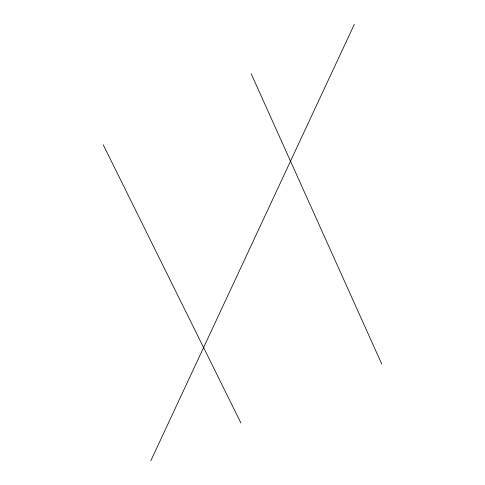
<?xml version="1.0" encoding="UTF-8"?>
<svg xmlns="http://www.w3.org/2000/svg" width="485" height="485" viewBox="0 0 485 485"><rect width="100%" height="100%" fill="white"/><g stroke="black" fill="none" stroke-linecap="round" stroke-linejoin="round"><path stroke-width="0.73" d="M150.817 460.75L354.353 24.25M103.22 144.76L240.936 423.041M251.181 73.756L381.78 364.108"/></g></svg>
